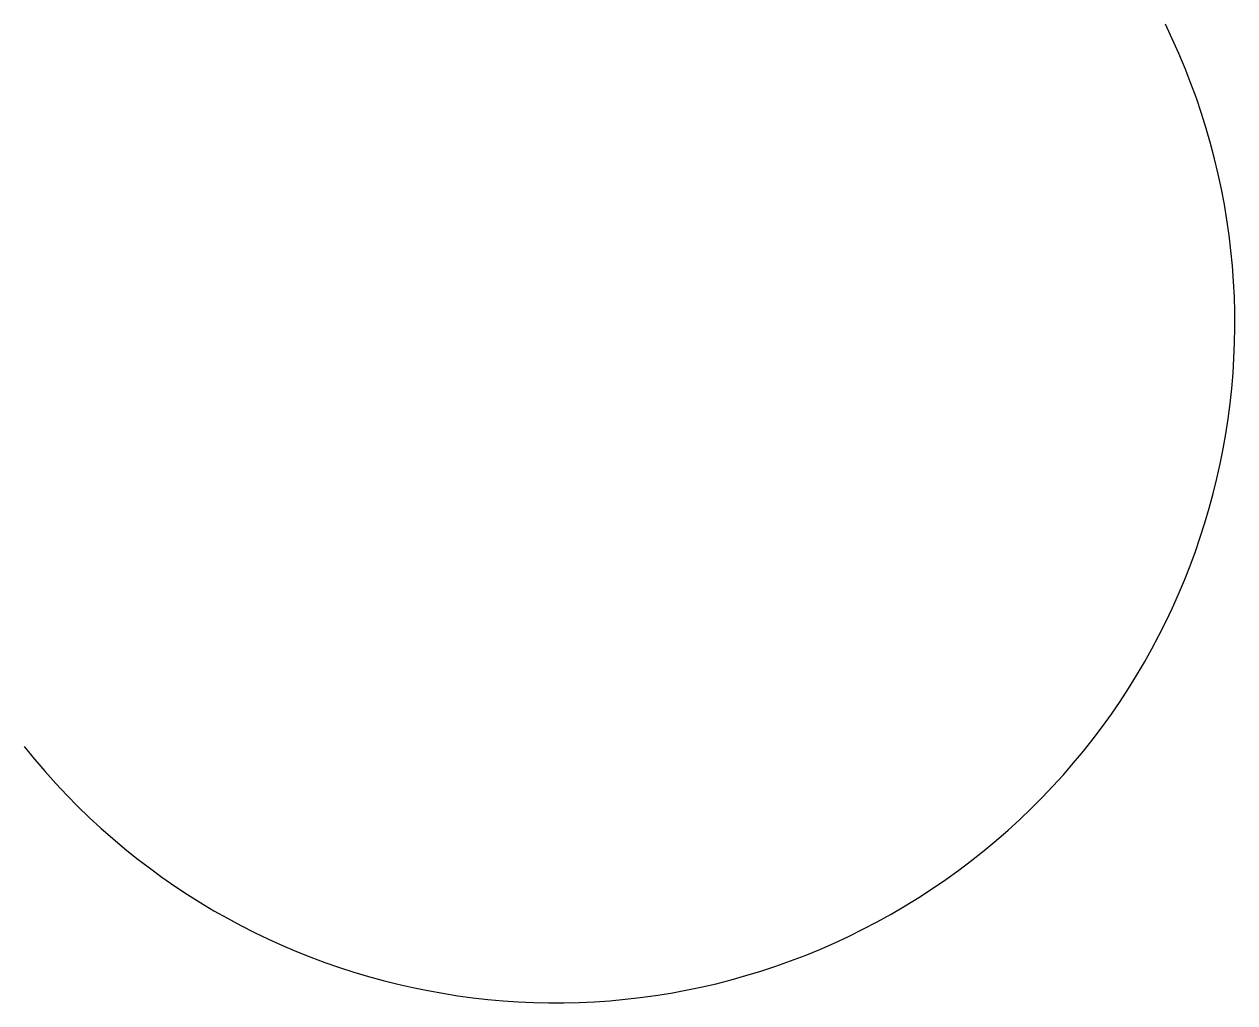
# Model space of a CAD drawing. Extents: x 3.8 to 15.3, y 5 to 14.3.
import ezdxf

# ---------------------------------------------------------------- set-up
doc = ezdxf.new("R2010")
doc.units = 8
doc.header["$MEASUREMENT"] = 0

msp = doc.modelspace()

# ---------------------------------------------------------------- linework, layer by layer
msp.add_arc((8.883, 11.486), 6.456, 218.5258, 26.1328)

doc.saveas('drawing.dxf')
